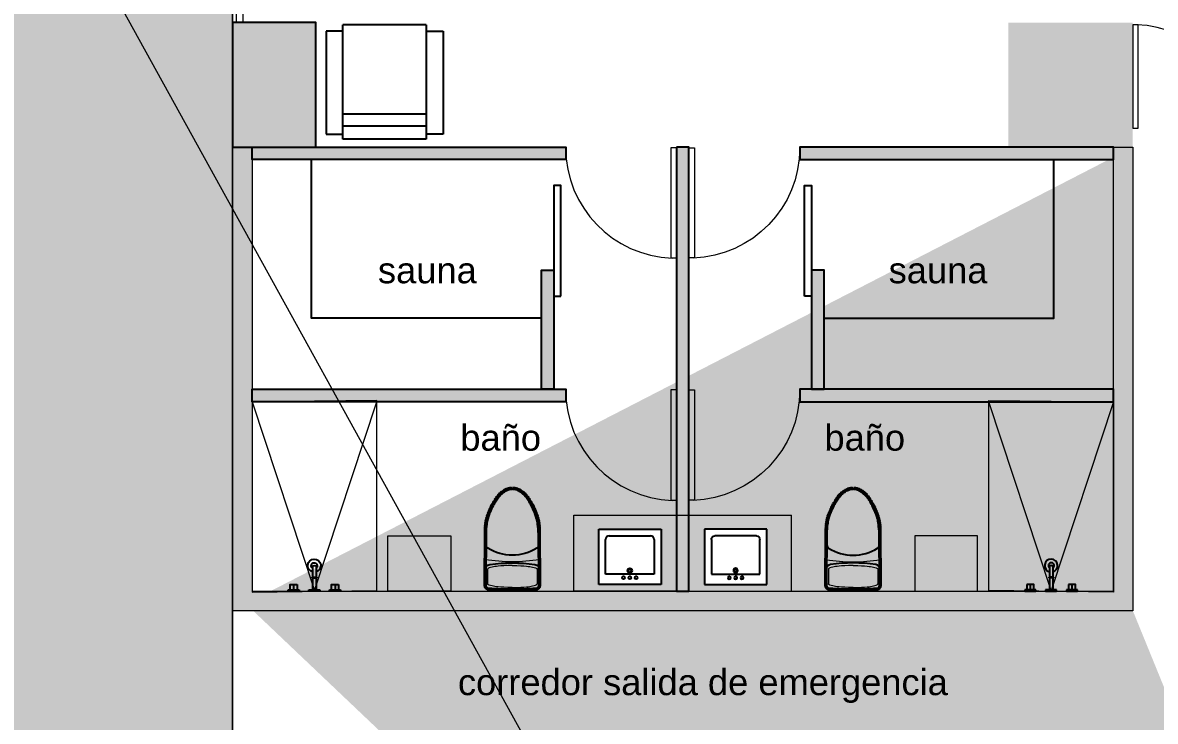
# Model space of a CAD drawing. Header units: metres. Extents: x -598 to 357, y -242 to 574.
# Drawn here: x -308.66 to -300.48, y 303.64 to 308.69 of the extents above; entities that cross this region are included whole.
import ezdxf

# ---------------------------------------------------------------- set-up
doc = ezdxf.new("R2010")
doc.units = ezdxf.units.M
doc.set_wipeout_variables(frame=1)
for name, color, linetype, lineweight in [('A-DOOR', 1, 'Continuous', 18), ('Muro Mamspoteria', 5, 'Continuous', 9), ('P-SANR-FIXT', 251, 'Continuous', 18), ('PARQUEOS', 252, 'Continuous', 0), ('xref_Nivel PB$0$P-puerta', 1, 'Continuous', 18), ('xref_Nivel TIPICO$0$P-puerta', 1, 'Continuous', 18)]:
    doc.layers.add(name, color=color, linetype=linetype, lineweight=lineweight)
for name, color, linetype in [('MINUSV', 7, 'Continuous'), ('Muebles fijos', 251, 'Continuous'), ('T-texto', 8, 'Continuous'), ('xref_Nivel PB$0$M-muebles', 1, 'Continuous'), ('xref_Nivel TIPICO$0$C-cocinas', 1, 'Continuous'), ('xref_Nivel TIPICO$0$D-ducha mezcladora', 1, 'Continuous'), ('xref_Nivel TIPICO$0$H-hatch mamposteria', 8, 'Continuous'), ('xref_Nivel TIPICO$0$H-hatch tablayeso', 9, 'Continuous'), ('xref_Nivel TIPICO$0$M-muro tablayeso', 4, 'Continuous')]:
    doc.layers.add(name, color=color, linetype=linetype)
doc.styles.get("Standard").update_dxf_attribs({"font": 'arial.ttf'})

# ---------------------------------------------------------------- blocks, each defined once
blk = doc.blocks.new('columna')
at = {"true_color": 0x939598}
h = blk.add_hatch(color=252, dxfattribs=at)
h.dxf.hatch_style = 1
h.paths.add_polyline_path([(154.7475, 259.8959), (155.6475, 259.8959), (155.6475, 259.2959), (154.7475, 259.2959)])
at = {"color": 252, "true_color": 0x939598}
blk.add_lwpolyline([(154.7475, 259.8959), (155.6475, 259.8959), (155.6475, 259.2959), (154.7475, 259.2959), (154.7475, 259.8959)], dxfattribs=at)
blk = doc.blocks.new('*U304')
at = {"layer": 'xref_Nivel TIPICO$0$H-hatch tablayeso', "transparency": 33554559}
h = blk.add_hatch(color=256, dxfattribs=at)
h.dxf.hatch_style = 1
h.paths.add_polyline_path([(0, 90), (0, 0), (3210, 0), (3210, 90)])
at = {"layer": 'xref_Nivel TIPICO$0$M-muro tablayeso'}
blk.add_lwpolyline([(3210, 0), (0, 0), (0, 90), (3210, 90), (3210, 0)], dxfattribs=at)
blk = doc.blocks.new('*U305')
at = {"layer": 'xref_Nivel TIPICO$0$H-hatch tablayeso', "transparency": 33554559}
h = blk.add_hatch(color=256, dxfattribs=at)
h.dxf.hatch_style = 1
h.paths.add_polyline_path([(0, 90), (0, 0), (2265.1, 0), (2265.1, 90)])
at = {"layer": 'xref_Nivel TIPICO$0$M-muro tablayeso'}
blk.add_lwpolyline([(2265.1, 0), (0, 0), (0, 90), (2265.1, 90), (2265.1, 0)], dxfattribs=at)
blk = doc.blocks.new('Familia Puertas - P-7-13066183-AMUEBLADAS N8 _18_34')
at = {"layer": 'A-DOOR'}
for p, q in [((-0.449, 1), (-0.5, 1)), ((-0.5, 1), (-0.5, 0)), ((-0.449, 0), (-0.449, 1)), ((-0.5, 0), (-0.449, 0))]:
    blk.add_line(p, q, dxfattribs=at)
at = {"layer": 'A-DOOR', "color": 8, "true_color": 0x808080}
blk.add_arc((-0.497, 0.001), 1.002, 359.9645, 87.9854, dxfattribs=at)
blk = doc.blocks.new('L3')
blk.add_wipeout([(24.5796, 24.0767), (25.0296, 24.0767), (25.0296, 23.6767), (24.5796, 23.6767)]).dxf.layer = 'Muebles fijos'
at = {"layer": 'Muebles fijos'}
for p, q in [((24.5796, 24.0767), (25.0296, 24.0767)), ((24.5796, 23.6767), (24.5796, 24.0767)), ((24.6546, 24.0767), (24.9546, 24.0767)), ((25.0296, 24.0767), (25.0296, 23.6767)), ((24.5796, 23.7517), (24.5796, 24.0017)), ((24.6296, 23.7517), (24.6296, 24.0017)), ((24.6296, 23.7517), (24.6296, 24.0017)), ((24.6546, 24.0267), (24.9546, 24.0267)), ((24.6546, 24.0267), (24.9546, 24.0267)), ((24.9796, 24.0017), (24.9796, 23.7517)), ((24.9796, 24.0017), (24.9796, 23.7517)), ((25.0296, 24.0017), (25.0296, 23.6767)), ((24.9796, 23.7517), (24.6296, 23.7517)), ((24.9796, 23.7517), (24.8832, 23.7517)), ((25.0296, 23.6767), (24.5796, 23.6767)), ((25.0296, 23.6767), (24.5796, 23.6767))]:
    blk.add_line(p, q, dxfattribs=at)
for centre, radius in [((24.7588, 23.7245), 0.0111), ((24.8046, 23.7766), 0.0161), ((24.8046, 23.7766), 0.0111), ((24.8046, 23.7245), 0.0111), ((24.8504, 23.7245), 0.0111)]:
    blk.add_circle(centre, radius, dxfattribs=at)
for centre, start, end in [((24.6546, 24.0017), 90, 180), ((24.6546, 24.0017), 90, 180), ((24.9546, 24.0017), 0, 90), ((24.9546, 24.0017), 0, 90)]:
    blk.add_arc(centre, 0.025, start, end, dxfattribs=at)
blk = doc.blocks.new('Toilet_Oval_17859 - MO- Inodoro-439146-NIVEL TIPICO 5 - 7  - AMOBLADO')
at = {"layer": 'P-SANR-FIXT', "lineweight": 50}
for p, q in [((-0.196, 0.4633), (-0.194, 0.0621)), ((0.194, 0.0621), (0.196, 0.4633))]:
    blk.add_line(p, q, dxfattribs=at)
at = {"layer": 'P-SANR-FIXT'}
for p, q in [((-0.1786, 0.3447), (-0.1786, 0.4512)), ((0.1786, 0.3447), (0.1786, 0.4512))]:
    blk.add_line(p, q, dxfattribs=at)
at = {"layer": 'P-SANR-FIXT', "lineweight": 25}
for p, q in [((-0.1887, 0.1708), (-0.1884, 0.0926)), ((0.1887, 0.1708), (0.1884, 0.0926))]:
    blk.add_line(p, q, dxfattribs=at)
at = {"layer": 'P-SANR-FIXT', "lineweight": 50}
for centre, radius, start, end in [((0, -1.9235), 2.4182, 90, 94.04533), ((0, -1.9235), 2.4182, 85.95467, 90), ((-0.1706, 0.4633), 0.0254, 90, 180), ((0.1706, 0.4633), 0.0254, 360, 90)]:
    blk.add_arc(centre, radius, start, end, dxfattribs=at)
at = {"layer": 'P-SANR-FIXT', "lineweight": 25}
for centre, radius, start, end in [((-0.1579, 0.3484), 0.0381, 180, 262.10458), ((0.1579, 0.3484), 0.0381, 277.89542, 0), ((0, 1.487), 1.1875, 262.10458, 277.89542), ((-0.1626, 0.1709), 0.0261, 122.44973, 180.22557), ((0, -0.0901), 0.3336, 58.03037, 121.96963), ((0.1626, 0.1709), 0.0261, 359.77443, 57.55027)]:
    blk.add_arc(centre, radius, start, end, dxfattribs=at)
at = {"layer": 'P-SANR-FIXT'}
blk.add_arc((0, -0.8197), 1.112, 79.84792, 100.15208, dxfattribs=at)
for points in [[(0, 0.4774), (-0.0484, 0.4774), (-0.1037, 0.4729), (-0.1428, 0.4681), (-0.1653, 0.461), (-0.1744, 0.4578), (-0.1786, 0.4531), (-0.1786, 0.4512)], [(0, 0.4774), (0.0484, 0.4774), (0.1037, 0.4729), (0.1428, 0.4681), (0.1653, 0.461), (0.1744, 0.4578), (0.1786, 0.4531), (0.1786, 0.4512)], [(0, 0.3185), (-0.0484, 0.3185), (-0.1037, 0.323), (-0.1428, 0.3278), (-0.1653, 0.3349), (-0.1744, 0.3381), (-0.1786, 0.3428), (-0.1786, 0.3447)], [(0, 0.3185), (0.0484, 0.3185), (0.1037, 0.323), (0.1428, 0.3278), (0.1653, 0.3349), (0.1744, 0.3381), (0.1786, 0.3428), (0.1786, 0.3447)]]:
    blk.add_open_spline(points, degree=3, knots=[0, 0, 0, 0, 0.1566407, 0.2861825, 0.3655305, 0.4088071, 0.4283279, 0.4283279, 0.4283279, 0.4283279], dxfattribs=at)
at = {"layer": 'P-SANR-FIXT', "lineweight": 25}
for points in [[(-0.1884, 0.0926), (-0.1844, 0.0317), (-0.1781, -0.0197), (-0.1546, -0.0809), (-0.1328, -0.1236), (-0.1143, -0.1557), (-0.0938, -0.1851), (-0.066, -0.2094), (-0.0504, -0.2203), (-0.0177, -0.234), (0, -0.2337)], [(0.1884, 0.0926), (0.1844, 0.0317), (0.1781, -0.0197), (0.1546, -0.0809), (0.1328, -0.1236), (0.1143, -0.1557), (0.0938, -0.1851), (0.066, -0.2094), (0.0504, -0.2203), (0.0177, -0.234), (0, -0.2337)]]:
    blk.add_open_spline(points, degree=3, knots=[0, 0, 0, 0, 0.19509, 0.375915, 0.540569, 0.672678, 0.792703, 0.893059, 0.993012, 1.071971, 1.071971, 1.071971, 1.071971], dxfattribs=at)
at = {"layer": 'P-SANR-FIXT', "lineweight": 50}
for points, knots in [([(-0.194, 0.0621), (-0.1937, 0.0503), (-0.1924, 0.028), (-0.189, 0.0038), (-0.1855, -0.0137), (-0.1826, -0.0259), (-0.1794, -0.0373), (-0.176, -0.048), (-0.1724, -0.0579), (-0.1688, -0.0672), (-0.165, -0.0758), (-0.1613, -0.084), (-0.1576, -0.0916), (-0.1529, -0.1013), (-0.1473, -0.1124), (-0.141, -0.1244), (-0.133, -0.1391), (-0.1251, -0.152), (-0.117, -0.1643), (-0.1107, -0.1733), (-0.1038, -0.1821), (-0.0962, -0.1908), (-0.0878, -0.1992), (-0.0783, -0.2075), (-0.0677, -0.2156), (-0.0585, -0.2217), (-0.0519, -0.2254), (-0.0482, -0.2275), (-0.0454, -0.2289), (-0.0426, -0.2302), (-0.0399, -0.2315), (-0.0376, -0.2325), (-0.0356, -0.2332), (-0.0335, -0.2339), (-0.0309, -0.2348), (-0.0276, -0.2357), (-0.0241, -0.2366), (-0.0201, -0.2374), (-0.0156, -0.2381), (-0.0092, -0.2391), (-0.0038, -0.2397), (0, -0.24)], [0, 0, 0, 0, 0.041667, 0.083333, 0.104167, 0.125, 0.145833, 0.166667, 0.1875, 0.208333, 0.229167, 0.25, 0.270833, 0.291667, 0.333333, 0.375, 0.416667, 0.5, 0.541667, 0.583333, 0.625, 0.666667, 0.708333, 0.75, 0.791667, 0.833333, 0.854167, 0.864583, 0.875, 0.885417, 0.895833, 0.90625, 0.911458, 0.916667, 0.927083, 0.9375, 0.947917, 0.958333, 0.96875, 0.979167, 1, 1, 1, 1]), ([(0, -0.24), (0.0038, -0.2397), (0.0092, -0.2391), (0.0156, -0.2381), (0.0201, -0.2374), (0.0241, -0.2366), (0.0276, -0.2357), (0.0309, -0.2348), (0.0341, -0.2338), (0.0371, -0.2327), (0.0399, -0.2315), (0.0426, -0.2302), (0.0454, -0.2289), (0.0482, -0.2275), (0.0519, -0.2254), (0.0585, -0.2217), (0.0677, -0.2156), (0.0783, -0.2075), (0.0878, -0.1992), (0.0962, -0.1908), (0.1038, -0.1821), (0.1107, -0.1733), (0.117, -0.1643), (0.1251, -0.152), (0.133, -0.1391), (0.141, -0.1244), (0.1473, -0.1124), (0.1529, -0.1013), (0.1576, -0.0916), (0.1613, -0.084), (0.165, -0.0758), (0.1688, -0.0672), (0.1724, -0.0579), (0.176, -0.048), (0.1794, -0.0373), (0.1826, -0.0259), (0.1855, -0.0137), (0.189, 0.0038), (0.1924, 0.028), (0.1937, 0.0503), (0.194, 0.0621)], [0, 0, 0, 0, 0.020833, 0.03125, 0.041667, 0.052083, 0.0625, 0.072917, 0.083333, 0.09375, 0.104167, 0.114583, 0.125, 0.135417, 0.145833, 0.166667, 0.208333, 0.25, 0.291667, 0.333333, 0.375, 0.416667, 0.458333, 0.5, 0.583333, 0.625, 0.666667, 0.708333, 0.729167, 0.75, 0.770833, 0.791667, 0.8125, 0.833333, 0.854167, 0.875, 0.895833, 0.916667, 0.958333, 1, 1, 1, 1])]:
    blk.add_open_spline(points, degree=3, knots=knots, dxfattribs=at)
blk = doc.blocks.new('xref_Nivel TIPICO$0$MU12')
at = {"layer": 'xref_Nivel TIPICO$0$D-ducha mezcladora'}
for p, q in [((-0.19, 0), (-0.19, -0.01)), ((-0.11, 0), (-0.19, 0)), ((-0.11, -0.01), (-0.11, 0)), ((0.04, 0), (-0.04, 0)), ((-0.04, 0), (-0.04, -0.01)), ((0.04, -0.01), (0.04, 0)), ((0.19, 0), (0.11, 0)), ((0.11, 0), (0.11, -0.01)), ((0.19, -0.01), (0.19, 0)), ((-0.19, -0.01), (-0.11, -0.01)), ((-0.15, -0.05), (-0.15, -0.01)), ((-0.04, -0.01), (0.04, -0.01)), ((0.11, -0.01), (0.19, -0.01)), ((0.15, -0.05), (0.15, -0.01))]:
    blk.add_line(p, q, dxfattribs=at)
at = {"layer": 'xref_Nivel TIPICO$0$D-ducha mezcladora', "linetype": 'ByBlock'}
for p, q in [((-0.0125, -0.0972), (-0.0125, -0.01)), ((0.0125, -0.0972), (0.0125, -0.01)), ((-0.0175, -0.0972), (0.0175, -0.0972)), ((-0.0175, -0.1022), (-0.0175, -0.0972)), ((-0.0175, -0.1022), (0.0175, -0.1022)), ((-0.0125, -0.1771), (-0.0125, -0.1022)), ((0.0125, -0.1783), (0.0125, -0.1022)), ((0.0175, -0.1022), (0.0175, -0.0972))]:
    blk.add_line(p, q, dxfattribs=at)
at = {"layer": 'xref_Nivel TIPICO$0$D-ducha mezcladora'}
for points in [[(-0.175, -0.01), (-0.175, -0.05), (-0.125, -0.05)], [(-0.125, -0.05), (-0.125, -0.01)], [(0.125, -0.01), (0.125, -0.05), (0.175, -0.05)], [(0.175, -0.05), (0.175, -0.01)]]:
    blk.add_lwpolyline(points, dxfattribs=at)
for centre, radius, start, end in [((-0.0004, -0.1865), 0.0468, 104.9774, 73.97079), ((-0.0011, -0.1853), 0.0211, 122.55158, 49.73906), ((0.0002, -0.1733), 0.0133, 196.91346, 337.71511)]:
    blk.add_arc(centre, radius, start, end, dxfattribs=at)
blk = doc.blocks.new('*U306')
at = {"layer": 'xref_Nivel TIPICO$0$H-hatch tablayeso', "transparency": 33554559}
h = blk.add_hatch(color=256, dxfattribs=at)
h.dxf.hatch_style = 1
h.paths.add_polyline_path([(0, 90), (0, 0), (2265.1, 0), (2265.1, 90)])
at = {"layer": 'xref_Nivel TIPICO$0$M-muro tablayeso'}
blk.add_lwpolyline([(2265.1, 0), (0, 0), (0, 90), (2265.1, 90), (2265.1, 0)], dxfattribs=at)
blk = doc.blocks.new('xref_Nivel PB$0$Familia Puertas - P-7-13066183-AMUEBLADAS N8 _18_34')
at = {"layer": 'xref_Nivel PB$0$P-puerta'}
for p, q in [((-0.449, 1), (-0.5, 1)), ((-0.5, 1), (-0.5, 0)), ((-0.449, 0), (-0.449, 1)), ((-0.5, 0), (-0.449, 0))]:
    blk.add_line(p, q, dxfattribs=at)
at = {"layer": 'xref_Nivel PB$0$P-puerta', "color": 8, "true_color": 0x808080}
blk.add_arc((-0.497, 0.001), 1.002, 359.9645, 87.9854, dxfattribs=at)
blk = doc.blocks.new('*U303')
at = {"layer": 'xref_Nivel TIPICO$0$H-hatch tablayeso', "transparency": 33554559}
h = blk.add_hatch(color=256, dxfattribs=at)
h.dxf.hatch_style = 1
h.paths.add_polyline_path([(0, 90), (0, 0), (860, 0), (860, 90)])
at = {"layer": 'xref_Nivel TIPICO$0$M-muro tablayeso'}
blk.add_lwpolyline([(860, 0), (0, 0), (0, 90), (860, 90), (860, 0)], dxfattribs=at)
blk = doc.blocks.new('xref_Nivel PB$0$F28')
for p, q in [((-0.33033, 0.01454), (0.27136, 0.01454)), ((-0.33033, -0.81216), (-0.33033, 0.01454)), ((0.27136, 0.01454), (0.27136, -0.81216)), ((-0.45235, -0.76564), (-0.45235, -0.02142)), ((-0.45235, -0.02142), (-0.33815, -0.02142)), ((0.39338, -0.02142), (0.27918, -0.02142)), ((0.39338, -0.76564), (0.39338, -0.02142)), ((-0.33033, -0.07806), (0.27136, -0.07806)), ((-0.33033, -0.16606), (0.27136, -0.16606)), ((-0.33577, -0.76564), (-0.45235, -0.76564)), ((0.2768, -0.76564), (0.39338, -0.76564)), ((-0.33033, -0.81216), (0.27136, -0.81216))]:
    blk.add_line(p, q)
blk = doc.blocks.new('xref_Nivel PB$0$63432816')
at = {"layer": 'xref_Nivel PB$0$M-muebles', "xscale": 10, "zscale": 10}
blk.add_blockref('xref_Nivel PB$0$F28', (0.1644, -0.0539), dxfattribs=at)

msp = doc.modelspace()

# ---------------------------------------------------------------- hatches: boundary and pattern name
at = {"true_color": 0x939598}
h = msp.add_hatch(color=252, dxfattribs=at)
h.dxf.hatch_style = 1
h.paths.add_polyline_path([(-300.6387, 308.6882), (-301.5387, 308.6882), (-301.5387, 307.7882), (-300.6387, 307.7882)])
at = {"layer": 'PARQUEOS', "true_color": 0xafd9aa, "transparency": 33554495}
h = msp.add_hatch(color=9, dxfattribs=at)
h.dxf.hatch_style = 1
h.paths.add_polyline_path([(-307.1387, 314.5636), (-309.4251, 314.5604), (-309.4974, 274.3931), (-307.1387, 274.3924)])
at = {"layer": 'xref_Nivel TIPICO$0$H-hatch mamposteria', "transparency": 33554585}
h = msp.add_hatch(color=256, dxfattribs=at)
h.dxf.hatch_style = 1
h.paths.add_polyline_path([(-293.8502, 299.3671), (-297.5487, 299.3671), (-297.5487, 299.5071), (-293.8502, 299.5071)], flags=17)
h.paths.add_polyline_path([(-296.8109, 307.9951), (-296.8109, 307.8551), (-299.1387, 307.8551), (-299.1387, 307.9951)])
h.paths.add_polyline_path([(-289.7711, 299.5071), (-289.7711, 299.3671), (-292.6502, 299.3671), (-292.6502, 299.5071)])
h.paths.add_polyline_path([(-294.0603, 291.8764), (-293.7821, 291.8773), (-293.7788, 291.6773), (-294.0782, 291.6764), (-294.0782, 291.7068), (-294.0984, 291.7068)], flags=16)
h.paths.add_polyline_path([(-292.6864, 290.9773), (-292.8864, 290.9773)], flags=16)
edge = h.paths.add_edge_path()
edge.add_line((-293.7788, 291.8773), (-293.7788, 291.6773))
edge.add_line((-292.6788, 290.9773), (-292.6788, 289.2277))
edge.add_line((-292.6788, 289.2277), (-295.6387, 289.2277))
edge.add_line((-295.6387, 289.2277), (-295.6387, 291.8764))
edge.add_line((-295.6387, 291.8764), (-295.1571, 291.8764))
edge.add_line((-295.489, 296.0877), (-295.4898, 296.0877))
edge.add_line((-295.139, 291.6764), (-295.139, 291.7068))
edge.add_line((-295.139, 291.7068), (-295.121, 291.7068))
edge.add_line((-295.121, 291.7068), (-295.1571, 291.8764))
edge.add_line((-295.4387, 291.6773), (-295.139, 291.6773))
edge.add_line((-292.8864, 290.9773), (-292.8864, 289.4277))
edge.add_line((-292.8864, 289.4277), (-295.4387, 289.4277))
edge.add_line((-295.4387, 289.4277), (-295.4387, 291.6773))
edge.add_line((-300.6387, 304.4382), (-307.1387, 304.4382))
edge.add_line((-300.6387, 307.7882), (-300.6387, 304.4382))
edge.add_line((-300.7787, 307.7882), (-300.6387, 307.7882))
edge.add_line((-300.7787, 307.7882), (-300.7787, 304.5782))
edge.add_line((-300.7787, 304.5782), (-307.1387, 304.5782))
h.paths.add_polyline_path([(-295.4898, 297.1277), (-295.3498, 297.1277), (-295.3498, 297.8278), (-292.8788, 297.8278), (-292.8788, 296.2277), (-295.4898, 296.2277), (-295.4889, 293.7277), (-294.8918, 293.7277), (-294.8557, 293.8973), (-294.8737, 293.8973), (-294.8737, 293.9277), (-295.289, 293.9277), (-295.289, 296.0277), (-292.8864, 296.0277), (-292.8864, 293.9277), (-293.8128, 293.9277), (-293.8128, 293.8973), (-293.8331, 293.8973), (-293.795, 293.7277), (-292.8188, 293.7277), (-292.8188, 292.6773), (-292.6788, 292.6773), (-292.6788, 294.3778), (-289.7842, 294.3778), (-289.7837, 294.5778), (-292.6788, 294.5778), (-292.6788, 296.2277), (-292.6788, 297.9678), (-292.8188, 297.9678), (-295.4898, 297.9678), (-295.4898, 297.8278)])
h = msp.add_hatch(color=256, dxfattribs=at)
h.dxf.hatch_style = 1
h.paths.add_polyline_path([(-307.1387, 307.7882), (-306.9987, 307.7882), (-306.9987, 304.5782), (-300.7787, 304.5782), (-300.7787, 307.7882), (-300.6387, 307.7882), (-300.6387, 304.4382), (-307.1387, 304.4382)])
h = msp.add_hatch(dxfattribs=at)
h.set_pattern_fill('ANGLE', color=256)
h.set_pattern_definition([(0, (0, 0), (0, 6.985), [5.08, -1.905]), (90, (0, 0), (-6.985, 4e-16), [5.08, -1.905])])
h.paths.add_polyline_path([(-300.6387, 305.9015), (-300.7787, 305.9015), (-300.7787, 305.8115), (-300.7787, 302.6915), (-300.7787, 302.6866), (-301.2287, 302.6915), (-304.0037, 302.6915), (-304.0037, 302.6866), (-304.4537, 302.6915), (-307.1387, 302.6915), (-307.1387, 302.5515), (-300.6387, 302.5515)])

# ---------------------------------------------------------------- linework, layer by layer
at = {"layer": 'Muro Mamspoteria'}
msp.add_lwpolyline([(-307.1387, 307.7882), (-306.9987, 307.7882), (-306.9987, 304.5782), (-300.7787, 304.5782), (-300.7787, 307.7882), (-300.6387, 307.7882), (-300.6387, 304.4382), (-307.1387, 304.4382), (-307.1387, 307.7882)], dxfattribs=at)
at = {"layer": 'P-SANR-FIXT'}
for points in [[(-306.0987, 304.5832), (-306.0987, 305.9582), (-306.9987, 305.9482), (-306.9987, 304.5732)], [(-301.6787, 304.5832), (-301.6787, 305.9582), (-300.7787, 305.9482), (-300.7787, 304.5732)]]:
    msp.add_lwpolyline(points, close=True, dxfattribs=at)
for points in [[(-306.9987, 305.9482), (-306.5487, 304.5832), (-306.0987, 305.9482)], [(-300.7787, 305.9482), (-301.2287, 304.5832), (-301.6787, 305.9482)], [(-305.5643, 304.5782), (-306.018, 304.5782), (-306.018, 304.9782), (-305.5643, 304.9782), (-305.5643, 304.5782)], [(-302.2131, 304.5782), (-301.7594, 304.5782), (-301.7594, 304.9782), (-302.2131, 304.9782), (-302.2131, 304.5782)]]:
    msp.add_lwpolyline(points, dxfattribs=at)
at = {"layer": 'PARQUEOS'}
msp.add_lwpolyline([(-307.1387, 275.0136), (-289.6848, 275.0136), (-289.6598, 284.4796), (-292.0834, 284.4796), (-292.0834, 289.1277), (-289.7978, 289.1277), (-289.6478, 289.1277), (-289.6478, 299.5071), (-292.6502, 299.5072), (-292.6502, 315.2191), (-307.1387, 315.2191), (-307.1387, 275.0136)], dxfattribs=at)
at = {"layer": 'PARQUEOS', "color": 3, "transparency": 33554572}
msp.add_lwpolyline([(-307.171, 314.5634), (-309.4251, 314.5604), (-309.4974, 274.3931), (-307.1387, 274.3924), (-307.1387, 314.5636)], dxfattribs=at)
at = {"layer": 'xref_Nivel TIPICO$0$C-cocinas'}
for points in [[(-304.9091, 306.5528), (-306.5687, 306.5528), (-306.5687, 307.6982)], [(-302.8682, 306.5528), (-301.2087, 306.5528), (-301.2087, 307.6982)], [(-304.7691, 306.7116), (-304.7691, 307.5116), (-304.8191, 307.5116), (-304.8191, 306.7116), (-304.7691, 306.7116)], [(-303.0082, 306.7116), (-303.0082, 307.5116), (-302.9582, 307.5116), (-302.9582, 306.7116), (-303.0082, 306.7116)]]:
    msp.add_lwpolyline(points, dxfattribs=at)
at = {"layer": 'xref_Nivel TIPICO$0$P-puerta'}
msp.add_lwpolyline([(-307.0662, 311.6568), (-307.0662, 308.6882), (-307.1112, 308.6882), (-307.1112, 310.1975), (-307.0662, 310.1975)], dxfattribs=at)

# ---------------------------------------------------------------- block references
at = {"xscale": 0.09999999999990905, "zscale": 0.09999999999990905, "rotation": 180}
msp.add_blockref('xref_Nivel PB$0$63432816', (-306.0541, 307.8074), dxfattribs=at)
at = {"layer": 'MINUSV', "xscale": -1, "rotation": 270}
msp.add_blockref('columna', (-566.4346, 153.0407), dxfattribs=at)
at = {"layer": 'Muro Mamspoteria', "lineweight": 0, "yscale": 0.7960678973457521, "zscale": 0.7960678973457521, "rotation": 180}
for p, xscale in [((-304.3317, 307.7837), 0.7960678973457521), ((-303.4457, 307.7837), -0.7960678973457521), ((-304.3317, 306.0337), 0.7960678973457521), ((-303.4457, 306.0337), -0.7960678973457521)]:
    msp.add_blockref('Familia Puertas - P-7-13066183-AMUEBLADAS N8 _18_34', p, dxfattribs=dict(at, xscale=xscale))
at = {"layer": 'P-SANR-FIXT', "xscale": -1, "rotation": 180}
msp.add_blockref('Toilet_Oval_17859 - MO- Inodoro-439146-NIVEL TIPICO 5 - 7  - AMOBLADO', (-305.1191, 305.0829), dxfattribs=at)
at = {"layer": 'P-SANR-FIXT', "rotation": 180}
msp.add_blockref('Toilet_Oval_17859 - MO- Inodoro-439146-NIVEL TIPICO 5 - 7  - AMOBLADO', (-302.6583, 305.0829), dxfattribs=at)
at = {"layer": 'xref_Nivel PB$0$P-puerta', "color": 8, "true_color": 0x808080, "xscale": 0.746313653761617, "yscale": 0.746313653761617, "zscale": 0.746313653761617}
msp.add_blockref('xref_Nivel PB$0$Familia Puertas - P-7-13066183-AMUEBLADAS N8 _18_34', (-300.2655, 307.9251), dxfattribs=at)
at = {"layer": 'xref_Nivel TIPICO$0$D-ducha mezcladora', "xscale": -1, "rotation": 180}
msp.add_blockref('xref_Nivel TIPICO$0$MU12', (-306.5487, 304.5782), dxfattribs=at)
at = {"layer": 'xref_Nivel TIPICO$0$D-ducha mezcladora', "rotation": 180}
msp.add_blockref('xref_Nivel TIPICO$0$MU12', (-301.2287, 304.5782), dxfattribs=at)
at = {"layer": 'xref_Nivel TIPICO$0$M-muro tablayeso', "yscale": 0.001, "zscale": 0.001}
for name, p, xscale in [('*U306', (-306.9987, 307.6982), 0.001), ('*U306', (-300.7787, 307.6982), -0.001), ('*U305', (-306.9987, 305.9482), 0.001), ('*U305', (-300.7787, 305.9482), -0.001)]:
    msp.add_blockref(name, p, dxfattribs=dict(at, xscale=xscale))
for name, p, xscale, rotation in [('*U304', (-303.9337, 304.5782), -0.001, 270), ('*U303', (-304.8191, 306.0382), 0.001, 90.00000000000001), ('*U303', (-302.9582, 306.0382), -0.001, 270)]:
    msp.add_blockref(name, p, dxfattribs=dict(at, xscale=xscale, rotation=rotation))

# ---------------------------------------------------------------- texts
at = {"layer": 'T-texto', "char_height": 0.1875}
for s, width, insert, attachment_point in [('sauna', 0.1875, (-306.0894, 306.9919), 1), ('sauna', 0.1875, (-301.688, 306.9919), 3), ('baño', 0.126065, (-305.4946, 305.7822), 1), ('baño', 0.126065, (-302.2828, 305.7822), 3), ('corredor salida de emergencia', 4.482376, (-301.9742, 304.0153), 3)]:
    msp.add_mtext_dynamic_manual_height_columns(s, width=width, gutter_width=0.9375, heights=[0], dxfattribs=dict(at, insert=insert, attachment_point=attachment_point))

# ---------------------------------------------------------------- next in the draw order: block references
at = {"layer": 'Muebles fijos'}
msp.add_blockref('L3', (-329.075, 280.9516), dxfattribs=at)
at = {"layer": 'Muebles fijos', "xscale": -1}
msp.add_blockref('L3', (-278.7024, 280.9516), dxfattribs=at)

# ---------------------------------------------------------------- next in the draw order: linework, layer by layer
at = {"layer": 'Muro Mamspoteria'}
msp.add_line((-322.9913, 336.0879), (-282.2771, 262.2641), dxfattribs=at)
at = {"layer": 'P-SANR-FIXT'}
for points in [[(-303.9337, 304.5782), (-304.6742, 304.5782), (-304.6742, 305.1282), (-303.1031, 305.1282)], [(-303.8437, 304.5782), (-303.1031, 304.5782), (-303.1031, 305.1282)]]:
    msp.add_lwpolyline(points, dxfattribs=at)

doc.saveas('drawing.dxf')
